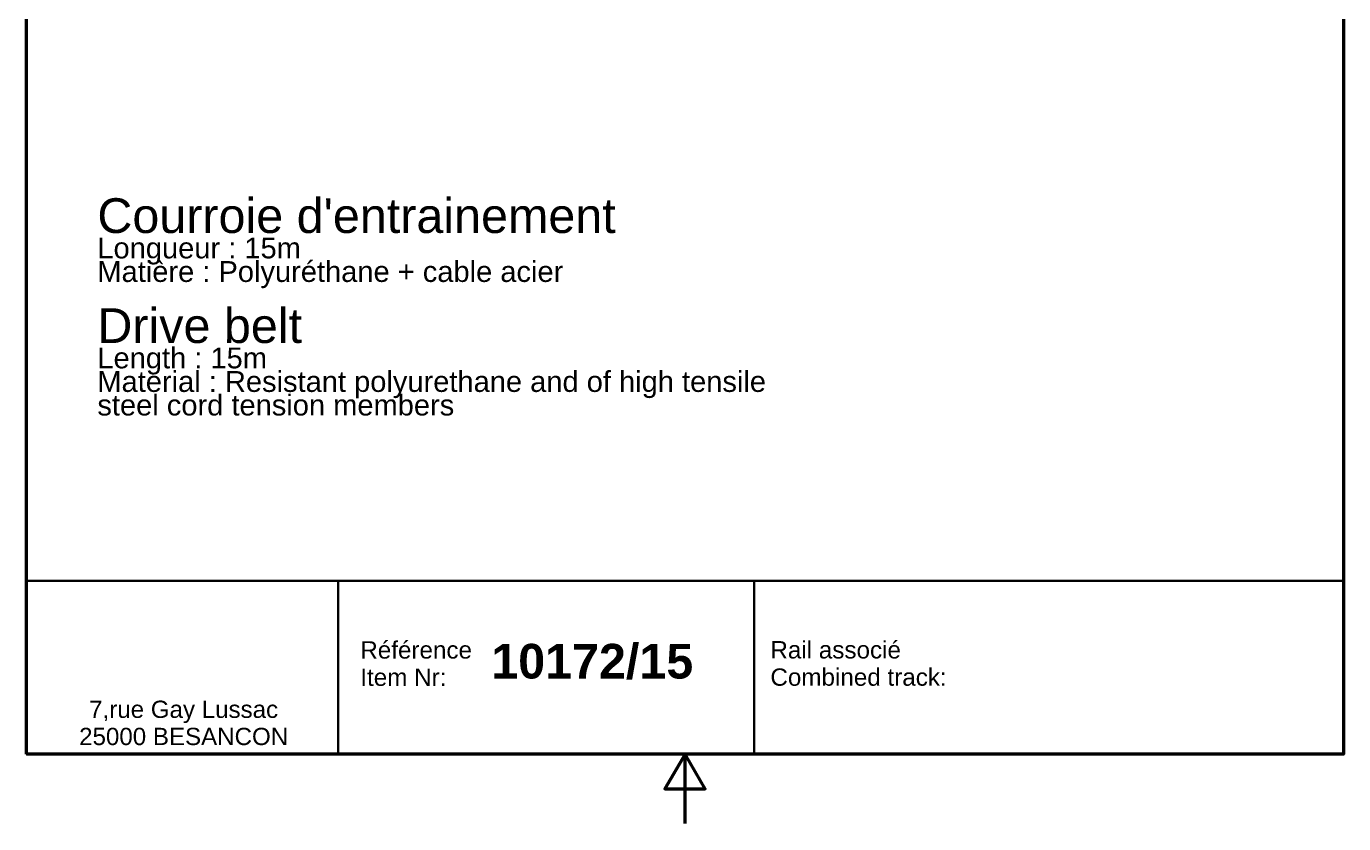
# Model space of a CAD drawing. Header units: millimetres. Extents: x 0 to 300, y 0 to 424.
# Drawn here: x 14.3 to 285.7, y 0 to 164.2 of the extents above; entities that cross this region are included whole.
import ezdxf
from ezdxf.enums import TextEntityAlignment as Align

# ---------------------------------------------------------------- set-up
doc = ezdxf.new("R2010")
doc.units = ezdxf.units.MM
doc.header["$LTSCALE"] = 1.428571
for name, color, linetype, lineweight in [('Cadre_0', 7, 'Continuous', 50), ("Géométrie d'esquisse(ISO)", 7, 'Continuous', 35), ('Symboles(ISO)', 7, 'Continuous', 18)]:
    doc.layers.add(name, color=color, linetype=linetype, lineweight=lineweight)
doc.styles.add('Courant-ISO', font='arial.ttf')
doc.styles.add('Style de texte49', font='')
doc.styles.get('Style de texte49').set_extended_font_data('Arial', bold=True)

# ---------------------------------------------------------------- blocks, each defined once
blk = doc.blocks.new('Cadres Cadre par défaut')
at = {"layer": 'Cadre_0', "flags": 128}
for points in [[(10, 10), (10, 287), (200, 287), (200, 10), (10, 10)], [(105, 0), (105, 10), (102.11, 5), (107.89, 5), (105, 10)]]:
    blk.add_lwpolyline(points, dxfattribs=at)
blk = doc.blocks.new('Cartouches ISO')
at = {"layer": "Géométrie d'esquisse(ISO)"}
for p, q in [((50.77, 207.61), (50.77, 182.61)), ((50.77, 207.61), (240.77, 207.61)), ((95.77, 207.61), (95.77, 182.61)), ((155.77, 207.61), (155.77, 182.61)), ((240.77, 182.61), (240.77, 207.61)), ((50.77, 182.61), (240.77, 182.61))]:
    blk.add_line(p, q, dxfattribs=at)
at = {"layer": 'Symboles(ISO)', "color": 7, "line_spacing_factor": 0.944221, "style": 'Courant-ISO'}
for s, insert, char_height, width, attachment_point in [('\\fArial|b0|i0;\\H2.5000;Référence\\PItem Nr:', (98.94, 195.67), 2.5, 33.2033, 4), ('\\fArial|b0|i0;\\H2.5000;Rail associé\\PCombined track:', (158.09, 195.69), 2.5, 33.2568, 4), ('\\fArial|b0|i0;7,rue Gay Lussac\\P25000 BESANCON', (73.46, 187.12), 2.4892, 44.8115, 5)]:
    blk.add_mtext(s, dxfattribs=dict(at, insert=insert, char_height=char_height, width=width, attachment_point=attachment_point))
at = {"layer": 'Symboles(ISO)', "color": 7, "style": 'Style de texte49'}
blk.add_attdef('Référence_?_001', (117.83, 193.53), '', height=5, dxfattribs=at)
blk.add_attdef('Rail_associé_?', text='', height=5, dxfattribs=at).set_placement((188.95, 196.09), align=Align.MIDDLE_LEFT)

msp = doc.modelspace()

# ---------------------------------------------------------------- block references
at = {"xscale": 1.428571428571429, "yscale": 1.428571428571429, "zscale": 1.428571428571429}
msp.add_blockref('Cadres Cadre par défaut', (0, 0), dxfattribs=at)
msp.add_blockref('Cartouches ISO', (-58.246, -246.581), dxfattribs=at).add_auto_attribs({'Référence_?_001': '10172/15'})

# ---------------------------------------------------------------- texts
at = {"layer": 'Symboles(ISO)', "color": 7, "insert": (28.92, 128.818), "char_height": 4.28571, "width": 148.16656, "attachment_point": 1, "line_spacing_factor": 0.679287, "style": 'Courant-ISO'}
msp.add_mtext("{\\H1.66794x;Courroie d'entrainement\\H0.59954x;\\PLongueur : 15m \\H1.89419x; \\H0.52793x;\\PMatière : Polyuréthane + cable acier\\H1.525x; \\H0.65574x;\\P\\H1.48497x; \\H0.67341x;\\P\\H1.66794x;Drive belt\\H1.28793x; \\H0.77644x;\\P\\H0.59954x;Length : 15m\\H1.92537x; \\H0.51938x;\\PMaterial : Resistant polyurethane and of high tensile \\H1.53954x; \\H0.64955x;\\Psteel cord tension members\\H1.48837x; \\H0.67187x;\\P \\H1.48057x; }", dxfattribs=at)

doc.saveas('drawing.dxf')
